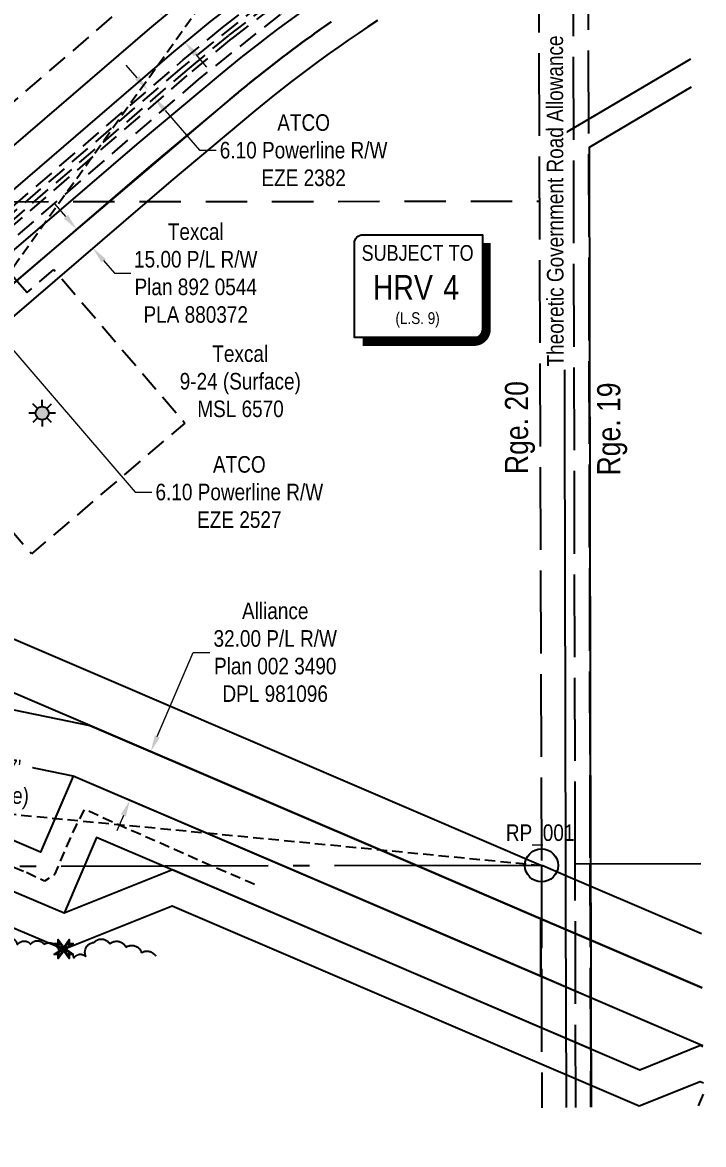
# Model space of a CAD drawing. Extents: x 508514 to 510883, y 6025384 to 6027561.
# Drawn here: x 509330 to 509742, y 6025384 to 6026062 of the extents above; entities that cross this region are included whole.
import ezdxf
from ezdxf.enums import TextEntityAlignment as Align

# ---------------------------------------------------------------- set-up
doc = ezdxf.new("R2010")
doc.units = 0
doc.header["$LTSCALE"] = 5
doc.header["$PDSIZE"] = 0.5
for name, pattern in [('0', [1, 1, 0]), ('foc-ACCESSROAD', [3.75, 2.5, -1.25]), ('foc-FLOWLINE', [3.75, 2.5, -1.25]), ('foc-LSD', [8, 5, -3]), ('foc-QUARTERLINE', [33, 25, -3, 2, -3]), ('foc-TIELINE', [1.875, 1.25, -0.625]), ('foc-UNSURVEYED', [12.5, 10, -2.5]), ('UG_PIPE', [1.875, 1.25, -0.625])]:
    doc.linetypes.add(name, pattern=pattern)
doc.layers.get('Defpoints').update_dxf_attribs({"color": 9})
for name, color, linetype in [('35', 37, 'Continuous'), ('AS-PIPE-UG', 44, 'UG_PIPE'), ('C-RW', 13, 'Continuous'), ('CG-NOTES', 7, 'Continuous'), ('CTW', 7, 'Continuous'), ('D-TXT', 6, 'Continuous'), ('F-AR', 190, 'foc-ACCESSROAD'), ('F-EZE', 190, 'foc-FLOWLINE'), ('F-RW', 190, 'Continuous'), ('F-WS', 190, 'foc-ACCESSROAD'), ('F-WS-S', 8, 'Continuous'), ('L-BD', 7, 'Continuous'), ('L-MON', 1, 'Continuous'), ('L-ROAD-T', 7, 'Continuous'), ('L-SECQ', 8, 'foc-QUARTERLINE'), ('L-SECTION-LSD', 7, 'foc-LSD'), ('L-TIE', 7, 'foc-TIELINE'), ('L-USEC', 7, 'foc-UNSURVEYED'), ('T-BUSH', 110, '0')]:
    doc.layers.add(name, color=color, linetype=linetype)
doc.layers.add('F-EZE-T', color=190, linetype='Continuous', lineweight=9)
doc.layers.add('F-RW-T', color=190, linetype='Continuous', lineweight=9)
doc.styles.add('80', font='ARIALN.TTF', dxfattribs={"height": 10})
doc.styles.add('80CG', font='ARIALN.TTF', dxfattribs={"height": 10})
doc.styles.add('80L', font='ARIALN.TTF', dxfattribs={"height": 10})
doc.styles.add('HRV', font='ARIALN.TTF', dxfattribs={"height": 3})
doc.dimstyles.new('Compass 5 000', dxfattribs={"dimscale": 5, "dimtxt": 9, "dimasz": 2, "dimexe": 0.2, "dimexo": 0.0625, "dimgap": 0.5, "dimtad": 0, "dimtih": 1, "dimtoh": 1, "dimzin": 0, "dimdsep": 46, "dimtxsty": '80CG', "dimcen": 0.1, "dimse1": 1, "dimse2": 1, "dimclrd": 256, "dimclrt": 256, "dimaunit": 1, "dimadec": 4, "dimazin": 0, "dimtfac": 0.06, "dimtofl": 0, "dimtmove": 0, "dimatfit": 1, "dimfxl": 0.2, "dimtolj": 1, "dimtzin": 0, "dimlwd": -1, "dimarcsym": 0})

# ---------------------------------------------------------------- blocks, each defined once
blk = doc.blocks.new('HRV')
blk.add_lwpolyline([(-35.14, 31.6), (37.21, 31.6), (37.21, -25.54, -0.414214), (32.21, -30.54), (-40.14, -30.54), (-40.14, 26.6, -0.414214)], format="xyb", close=True)
at = {"const_width": 5, "flags": 128}
blk.add_lwpolyline([(-35.14, -33.04), (32.21, -33.04, 0.414214), (39.71, -25.54), (39.71, 26.6)], format="xyb", dxfattribs=at)
at = {"style": '80L'}
blk.add_text('SUBJECT TO', height=9.5, dxfattribs=at).set_placement((-2.01, 13.06), align=Align.BOTTOM_CENTER)
blk.add_attdef('(N.W.1/4 00)', text='', height=7.12, dxfattribs=at).set_placement((-2.01, -24.45), align=Align.BOTTOM_CENTER)
at = {"layer": 'CTW', "color": 3, "style": 'HRV'}
blk.add_text('HRV', height=15, dxfattribs=at).set_placement((-10.88, -0.18), align=Align.MIDDLE_CENTER)
blk.add_attdef('0', text='', height=15, dxfattribs=at).set_placement((18.28, -0.18), align=Align.MIDDLE_CENTER)
blk = doc.blocks.new('*D23')
at = {"layer": 'Defpoints', "color": 0, "transparency": 16777216}
for p in [(509410.02, 6026016.34), (508967.28, 6025643.31), (508971.25, 6025638.7)]:
    blk.add_point(p, dxfattribs=at)
at = {"layer": 'F-EZE-T', "transparency": 16777216}
for p, q in [((509399.53, 6026028.53), (509393, 6026036.11)), ((509416.54, 6026008.76), (509437.21, 6025984.74)), ((509437.21, 6025984.74), (509447.21, 6025984.74))]:
    blk.add_line(p, q, dxfattribs=at)
for points in [[(509400.79, 6026029.61), (509398.26, 6026027.44), (509406.05, 6026020.95)], [(509417.8, 6026009.85), (509415.28, 6026007.67), (509410.02, 6026016.34)]]:
    blk.add_solid(points, dxfattribs=at)
at = {"layer": 'F-EZE-T', "transparency": 16777216, "insert": (509500.07, 6025984.74), "char_height": 10, "attachment_point": 5, "style": '80CG'}
blk.add_mtext('\\A1;ATCO\\P6.10 Powerline R/W\\PEZE 2382', dxfattribs=at)
blk = doc.blocks.new('*D24')
at = {"layer": 'Defpoints', "color": 0, "transparency": 16777216}
for p in [(509291.4, 6025902.63), (508960.37, 6025625.75), (508964.34, 6025621.14)]:
    blk.add_point(p, dxfattribs=at)
at = {"layer": 'F-EZE-T', "transparency": 16777216}
for p, q in [((509280.9, 6025914.83), (509274.38, 6025922.41)), ((509297.92, 6025895.05), (509398.39, 6025778.32)), ((509398.39, 6025778.32), (509408.39, 6025778.32))]:
    blk.add_line(p, q, dxfattribs=at)
for points in [[(509282.16, 6025915.91), (509279.64, 6025913.74), (509287.42, 6025907.25)], [(509299.19, 6025896.14), (509296.66, 6025893.96), (509291.4, 6025902.63)]]:
    blk.add_solid(points, dxfattribs=at)
at = {"layer": 'F-EZE-T', "transparency": 16777216, "insert": (509461.25, 6025778.32), "char_height": 10, "attachment_point": 5, "style": '80CG', "bg_fill": 3, "box_fill_scale": 1.1, "bg_fill_color": 256, "bg_fill_true_color": 13158600, "bg_fill_transparency": 0}
blk.add_mtext('\\A1;ATCO\\P6.10 Powerline R/W\\PEZE 2527', dxfattribs=at)
blk = doc.blocks.new('*D25')
at = {"layer": 'Defpoints', "color": 0, "transparency": 16777216}
for p in [(509395.2, 6025592.26), (509554.37, 6025558.82), (509541.79, 6025529.46)]:
    blk.add_point(p, dxfattribs=at)
at = {"layer": 'F-RW-T', "transparency": 16777216}
for p, q in [((509411.71, 6025630.81), (509433.46, 6025681.57)), ((509433.46, 6025681.57), (509443.46, 6025681.57)), ((509391.26, 6025583.07), (509387.32, 6025573.88))]:
    blk.add_line(p, q, dxfattribs=at)
for points in [[(509410.18, 6025631.47), (509413.25, 6025630.16), (509407.78, 6025621.62)], [(509389.73, 6025583.73), (509392.79, 6025582.41), (509395.2, 6025592.26)]]:
    blk.add_solid(points, dxfattribs=at)
at = {"layer": 'F-RW-T', "transparency": 16777216, "insert": (509482.93, 6025681.57), "char_height": 10, "attachment_point": 5, "style": '80CG'}
blk.add_mtext('\\A1;Alliance\\P32.00 P/L R/W\\PPlan 002 3490\\PDPL 981096', dxfattribs=at)
blk = doc.blocks.new('*D28')
at = {"layer": 'Defpoints', "color": 0, "transparency": 16777216}
for p in [(509428.41, 6026050.09), (509388.43, 6026042.23), (509401.56, 6026026.98)]:
    blk.add_point(p, dxfattribs=at)
at = {"layer": 'F-RW-T', "transparency": 16777216}
for p, q in [((509393.34, 6026090.85), (509383.34, 6026090.85)), ((509408.77, 6026072.92), (509393.34, 6026090.85)), ((509434.94, 6026042.52), (509441.46, 6026034.94))]:
    blk.add_line(p, q, dxfattribs=at)
for points in [[(509410.03, 6026074.01), (509407.5, 6026071.83), (509415.29, 6026065.34)], [(509436.2, 6026043.6), (509433.67, 6026041.43), (509428.41, 6026050.09)]]:
    blk.add_solid(points, dxfattribs=at)
at = {"layer": 'F-RW-T', "transparency": 16777216, "insert": (509337.43, 6026090.85), "char_height": 10, "attachment_point": 5, "style": '80CG'}
blk.add_mtext('\\A1;Telus\\P20.12 Cable R/W\\PDLO 3568', dxfattribs=at)
blk = doc.blocks.new('*D32')
at = {"layer": 'Defpoints', "color": 0, "transparency": 16777216}
for p in [(509364.07, 6025937.94), (509372.82, 6025925.7), (509373.83, 6025926.57)]:
    blk.add_point(p, dxfattribs=at)
at = {"layer": 'F-RW-T', "transparency": 16777216}
for p, q in [((509356.54, 6025944.66), (509350.03, 6025952.25)), ((509379.33, 6025918.12), (509385.85, 6025910.53)), ((509385.85, 6025910.53), (509395.85, 6025910.53))]:
    blk.add_line(p, q, dxfattribs=at)
for points in [[(509357.81, 6025945.74), (509355.28, 6025943.57), (509363.06, 6025937.07)], [(509380.6, 6025919.2), (509378.07, 6025917.03), (509372.82, 6025925.7)]]:
    blk.add_solid(points, dxfattribs=at)
at = {"layer": 'F-RW-T', "transparency": 16777216, "insert": (509434.94, 6025910.53), "char_height": 10, "attachment_point": 5, "style": '80CG', "bg_fill": 3, "box_fill_scale": 1.1, "bg_fill_color": 256, "bg_fill_true_color": 13158600, "bg_fill_transparency": 0}
blk.add_mtext('\\A1;Texcal\\P15.00 P/L R/W\\PPlan 892 0544\\PPLA 880372', dxfattribs=at)
blk = doc.blocks.new('GAS')
h = blk.add_hatch(color=255)
h.dxf.hatch_style = 1
edge = h.paths.add_edge_path()
edge.add_arc((0, 0), 0.9, 0, 360)
for p, q in [((0, 0.81), (0, 1.62)), ((-0.81, 0), (-1.62, 0)), ((-0.57, 0.57), (-1.14, 1.14)), ((0.57, 0.57), (1.14, 1.14)), ((1.62, 0), (0.81, 0)), ((-0.57, -0.57), (-1.14, -1.14)), ((0, -0.81), (0, -1.62)), ((1.14, -1.14), (0.57, -0.57))]:
    blk.add_line(p, q)
blk.add_circle((0, 0), 0.8)
blk = doc.blocks.new('TEMP')
h = blk.add_hatch(color=255)
h.dxf.hatch_style = 1
h.paths.add_polyline_path([(0, 0.25), (-0.67, 1.15), (-0.67, 0.67), (-1.15, 0.67), (-0.25, 0), (-1.15, -0.67), (-0.67, -0.67), (-0.67, -1.15), (0, -0.25), (0.67, -1.15), (0.67, -0.67), (1.15, -0.67), (0.25, 0), (1.15, 0.67), (0.67, 0.67), (0.67, 1.15)])
h.paths.add_polyline_path([(0.57, 0.85), (0.57, 0.57), (0.85, 0.57), (0.08, 0), (0.85, -0.57), (0.57, -0.57), (0.57, -0.85), (0, -0.08), (-0.57, -0.85), (-0.57, -0.57), (-0.85, -0.57), (-0.08, 0), (-0.85, 0.57), (-0.57, 0.57), (-0.57, 0.85), (0, 0.08)], flags=16)
h = blk.add_hatch(color=1)
h.dxf.hatch_style = 1
h.paths.add_polyline_path([(0, 0.08), (-0.57, 0.85), (-0.57, 0.57), (-0.85, 0.57), (-0.08, 0), (-0.85, -0.57), (-0.57, -0.57), (-0.57, -0.85), (0, -0.08), (0.57, -0.85), (0.57, -0.57), (0.85, -0.57), (0.08, 0), (0.85, 0.57), (0.57, 0.57), (0.57, 0.85)])
at = {"color": 1}
for p, q in [((-0.08, 0), (0.08, 0)), ((0, 0.08), (0, -0.08))]:
    blk.add_line(p, q, dxfattribs=at)
at = {"color": 255, "flags": 128}
blk.add_lwpolyline([(-0.25, 0), (-1.15, 0.67), (-0.67, 0.67), (-0.67, 1.15), (0, 0.25), (0.67, 1.15), (0.67, 0.67), (1.15, 0.67), (0.25, 0), (1.15, -0.67), (0.67, -0.67), (0.67, -1.15), (0, -0.25), (-0.67, -1.15), (-0.67, -0.67), (-1.15, -0.67)], close=True, dxfattribs=at)
at = {"color": 1, "flags": 128}
blk.add_lwpolyline([(-0.08, 0), (-0.85, 0.57), (-0.57, 0.57), (-0.57, 0.85), (0, 0.08), (0.57, 0.85), (0.57, 0.57), (0.85, 0.57), (0.08, 0), (0.85, -0.57), (0.57, -0.57), (0.57, -0.85), (0, -0.08), (-0.57, -0.85), (-0.57, -0.57), (-0.85, -0.57)], close=True, dxfattribs=at)

msp = doc.modelspace()

# ---------------------------------------------------------------- linework, layer by layer
at = {"layer": '35', "color": 3}
msp.add_circle((509643.668, 6025552.93), 10, dxfattribs=at)
at = {"layer": 'AS-PIPE-UG', "flags": 128}
for points in [[(509470.452, 6025541.432), (509467.863, 6025542.53), (509446.647, 6025551.656), (509405.692, 6025569.798), (509389.714, 6025576.731), (509368.961, 6025586.252), (509367.781, 6025586.743), (509362.701, 6025577.227), (509354.207, 6025558.309), (509349.62, 6025547.332), (509343.699, 6025543.308), (509332.522, 6025548.768)], [(509273.098, 6025573.206), (509332.531, 6025548.767)]]:
    msp.add_lwpolyline(points, dxfattribs=at)
at = {"layer": 'C-RW', "flags": 128}
for points in [[(508741.367, 6025821.059), (508839.039, 6025778.474), (508864.982, 6025712.606), (509093.346, 6025613.296), (509355.264, 6025502.378), (509420.689, 6025528.56), (509702.715, 6025407.747), (509739.465, 6025422.454), (509741.457, 6025421.601)], [(509741.189, 6025443.462), (509739.725, 6025444.089), (509702.975, 6025429.382), (509420.949, 6025550.195), (509355.48, 6025523.995), (509112.443, 6025626.917)]]:
    msp.add_lwpolyline(points, dxfattribs=at)
at = {"layer": 'F-AR'}
for points in [[(508742.149, 6025512.019), (508764.554, 6025531.259), (508776.21, 6025541.267), (508785.089, 6025530.922), (508789.032, 6025526.332), (508812.107, 6025546.193), (508808.325, 6025550.6), (508804.062, 6025555.564), (508799.093, 6025561.353), (508827.047, 6025585.414), (508841.875, 6025598.178), (508902.074, 6025649.988), (508948.724, 6025690.14), (509394.276, 6026073.612), (509418.514, 6026093.752), (509445.197, 6026114.301), (509472.624, 6026133.846), (509529.557, 6026169.817), (509641.786, 6026234.705), (509671.893, 6026252.111), (509730.857, 6026286.202)], [(509731.564, 6026228.499), (509672.015, 6026194.167), (509641.909, 6026176.809), (509554.226, 6026125.819), (509527.172, 6026109.385), (509500.743, 6026091.965), (509474.976, 6026073.581), (509426.479, 6026034.757), (509000.367, 6025668.027), (508864.103, 6025550.752), (508842.004, 6025531.733), (508798.748, 6025494.498), (508791.819, 6025488.535), (508749.83, 6025452.392), (508742.277, 6025445.891)]]:
    msp.add_lwpolyline(points, dxfattribs=at)
at = {"layer": 'F-EZE'}
for points in [[(508742.292, 6025438.055), (508743.906, 6025439.439), (508795.698, 6025484.019), (508802.627, 6025489.984), (508842.02, 6025523.892), (508873.255, 6025550.777), (509006.451, 6025665.417), (509036.642, 6025691.402), (509432.701, 6026032.297), (509456.935, 6026052.297), (509482.369, 6026071.732), (509508.513, 6026090.2), (509562.784, 6026124.136), (509641.923, 6026170.053), (509672.029, 6026187.522), (509731.643, 6026222.109)], [(509731.728, 6026215.116), (509672.044, 6026180.486), (509641.938, 6026163.017), (509565.828, 6026118.856), (509538.569, 6026102.514), (509511.941, 6026085.161), (509485.981, 6026066.823), (509436.402, 6026027.446), (509042.881, 6025688.731), (509012.69, 6025662.746), (508882.626, 6025550.801), (508842.035, 6025515.865), (508806.598, 6025485.362), (508799.672, 6025479.4), (508793.307, 6025473.92), (508778.943, 6025461.556), (508746.581, 6025433.703), (508742.308, 6025430.024)], [(508742.27, 6025449.64), (508758.422, 6025463.543), (508841.997, 6025535.481), (508859.726, 6025550.741), (508997.449, 6025669.274), (509427.357, 6026039.293), (509451.007, 6026058.824), (509476.22, 6026078.131)], [(509479.832, 6026073.238), (509454.794, 6026054.066), (509430.958, 6026034.383), (509033.864, 6025692.594), (509003.674, 6025666.608), (508869.077, 6025550.765), (508842.012, 6025527.471), (508800.856, 6025492.045), (508793.927, 6025486.08), (508742.713, 6025441.998), (508742.285, 6025441.629)]]:
    msp.add_lwpolyline(points, dxfattribs=at)
at = {"layer": 'F-RW'}
for points in [[(508742.199, 6025486.028), (508766.835, 6025507.231), (508789.03, 6025526.335), (508812.104, 6025546.197), (508817.246, 6025550.625), (508841.927, 6025571.897), (508969.176, 6025681.383), (509407.131, 6026058.32), (509431.059, 6026078.204), (509457.216, 6026098.346), (509484.104, 6026117.502), (509511.684, 6026135.644), (509539.921, 6026152.748), (509626.69, 6026203.207), (509641.834, 6026211.947), (509671.941, 6026229.322), (509731.135, 6026263.483)], [(509731.418, 6026240.422), (509671.99, 6026206.126), (509641.884, 6026188.751), (509636.744, 6026185.785), (509550.019, 6026135.353), (509522.421, 6026118.635), (509495.463, 6026100.902), (509469.183, 6026082.179), (509443.617, 6026062.492), (509420.365, 6026043.168), (508989.767, 6025672.566), (508848.178, 6025550.71), (508841.978, 6025545.375), (508781.09, 6025492.964), (508742.251, 6025459.532)], [(509658.737, 6025406.67), (509658.605, 6025472.991), (509658.586, 6025479.424), (509658.487, 6025514.239), (509658.377, 6025552.925), (509657.448, 6025994.918), (509672.417, 6026003.756), (509733.875, 6026040.037)], [(509734.087, 6026022.751), (509672.454, 6025986.367), (509673.369, 6025552.972), (509673.464, 6025507.818), (509673.538, 6025473.02), (509673.677, 6025406.853)], [(509740.753, 6025478.968), (509673.464, 6025507.818), (509658.487, 6025514.239), (509643.294, 6025520.753), (509568.74, 6025552.667), (509370.937, 6025637.351), (509252.696, 6025687.922), (509104.691, 6025836.677), (509063.303, 6025854.442), (509043.272, 6025863.039), (509033.202, 6025867.362), (509027.275, 6025869.907), (509014.73, 6025875.291), (508993.811, 6025884.271), (508979.661, 6025890.345), (508970.757, 6025894.167), (508841.316, 6025886.718), (508798.866, 6025884.275), (508741.367, 6025909.398)], [(509088.38, 6025724.777), (509128.818, 6025687.756), (509140.444, 6025684.879), (509157.204, 6025681.45), (509178.14, 6025677.14), (509193.128, 6025674.046), (509370.937, 6025637.351), (509568.74, 6025552.667), (509643.294, 6025520.753), (509643.368, 6025485.943), (509488.144, 6025552.443), (509360.941, 6025606.896), (509189.626, 6025642.129), (509174.542, 6025645.194), (509153.304, 6025649.43), (509136.678, 6025652.751), (509122.114, 6025656.299), (509114.062, 6025658.262), (509088.675, 6025681.112), (508984.444, 6025768.573), (508969.862, 6025774.928), (508938.42, 6025788.633), (508841.425, 6025830.91), (508741.367, 6025874.567)], [(509741.182, 6025444.01), (509360.941, 6025606.896), (509341.273, 6025560.985), (508918.129, 6025742.15), (508938.42, 6025788.633), (508841.425, 6025830.91), (508741.367, 6025874.567)], [(509673.677, 6025406.853), (509673.603, 6025441.964), (509375.114, 6025569.83), (509355.48, 6025523.995), (509112.443, 6025626.917), (508880.546, 6025727.635), (508900.531, 6025773.471), (508741.367, 6025842.865)], [(509269.833, 6025713.186), (509382.736, 6025664.907), (509643.226, 6025553.131), (509644.406, 6025552.88), (509658.394, 6025546.882), (509673.395, 6025540.45), (509740.352, 6025511.741)], [(509741.182, 6025444.017), (509703.552, 6025460.162), (509673.538, 6025473.02), (509658.587, 6025479.432), (509643.368, 6025485.943), (509643.294, 6025520.753), (509658.487, 6025514.239), (509673.464, 6025507.818), (509740.753, 6025478.969)], [(509738.463, 6025407.647), (509741.54, 6025414.818)]]:
    msp.add_lwpolyline(points, dxfattribs=at)
at = {"layer": 'F-RW', "flags": 128}
for points in [[(509080.929, 6025714.875), (509399.542, 6025988.467), (509451.147, 6026031.599), (509456.739, 6026036.193), (509462.371, 6026040.737), (509473.751, 6026049.681), (509479.499, 6026054.08), (509485.284, 6026058.428), (509491.106, 6026062.727), (509496.964, 6026066.976), (509502.859, 6026071.174), (509508.79, 6026075.321), (509514.757, 6026079.417), (509520.758, 6026083.462), (509526.794, 6026087.454), (509532.864, 6026091.396), (509538.967, 6026095.284), (509545.104, 6026099.12), (509551.274, 6026102.903), (509557.476, 6026106.633), (509563.71, 6026110.31), (509641.953, 6026155.714), (509672.06, 6026173.003), (509731.821, 6026207.577)], [(509544.713, 6026063.082), (509538.797, 6026059.184), (509532.914, 6026055.235), (509527.066, 6026051.234), (509521.254, 6026047.183), (509515.477, 6026043.082), (509509.735, 6026038.929), (509504.031, 6026034.727), (509498.363, 6026030.474), (509492.733, 6026026.174), (509487.14, 6026021.824), (509481.586, 6026017.425), (509476.07, 6026012.978), (509470.593, 6026008.483), (509419.848, 6025966.087), (509086.643, 6025679.966), (508872.972, 6025496.488), (508742.396, 6025384.363)], [(509516.664, 6026062.254), (509512.628, 6026059.428), (509510.887, 6026058.203), (509506.744, 6026055.25), (509505.143, 6026054.104), (509500.898, 6026051.022), (509499.436, 6026049.956), (509495.089, 6026046.744), (509493.763, 6026045.759), (509489.317, 6026042.414), (509488.127, 6026041.514), (509483.583, 6026038.035), (509482.527, 6026037.222), (509477.888, 6026033.605), (509476.964, 6026032.881), (509472.231, 6026029.126), (509471.438, 6026028.494), (509466.613, 6026024.597), (509465.95, 6026024.059), (509461.036, 6026020.021), (509460.5, 6026019.578), (509407.841, 6025975.527), (509107.964, 6025718.024)], [(509318.693, 6025898.976), (509455.088, 6026015.05), (509455.498, 6026015.394), (509460.5, 6026019.578), (509461.036, 6026020.021), (509465.95, 6026024.059), (509466.613, 6026024.597), (509471.438, 6026028.494), (509472.231, 6026029.126), (509476.964, 6026032.881), (509477.888, 6026033.605), (509482.527, 6026037.222), (509483.583, 6026038.035), (509488.127, 6026041.514), (509489.317, 6026042.414), (509493.763, 6026045.759), (509495.089, 6026046.744), (509499.436, 6026049.956), (509500.898, 6026051.022), (509505.143, 6026054.104), (509506.744, 6026055.25), (509510.887, 6026058.203), (509512.628, 6026059.428), (509516.664, 6026062.254)]]:
    msp.add_lwpolyline(points, dxfattribs=at)
at = {"layer": 'F-WS', "flags": 128}
msp.add_lwpolyline([(509327.368, 6025905.549), (509333.098, 6025898.837), (509349.311, 6025912.67), (509353.271, 6025908.03), (509428.37, 6025820.035), (509335.725, 6025740.984), (509266.556, 6025822.031), (509260.823, 6025828.748), (509256.667, 6025833.619), (509309.937, 6025879.074), (509304.256, 6025885.728), (509294.374, 6025897.308), (509290.488, 6025901.86), (509286.532, 6025906.497), (509284.768, 6025908.564), (509282.669, 6025911.017), (509305.745, 6025930.881), (509307.844, 6025928.426), (509309.611, 6025926.358), (509313.564, 6025921.723), (509317.485, 6025917.129), (509327.368, 6025905.549)], close=True, dxfattribs=at)
at = {"layer": 'L-SECQ'}
for p, q in [((509643.668, 6025552.93), (508841.742, 6025551.287)), ((509739.835, 6025553.836), (509664.071, 6025553.596))]:
    msp.add_line(p, q, dxfattribs=at)
at = {"layer": 'L-SECTION-LSD', "flags": 128}
msp.add_lwpolyline([(508840.967, 6025953.192), (509641.987, 6025954.025)], dxfattribs=at)
at = {"layer": 'L-TIE'}
for p, q in [((509117.364, 6025624.833), (509641.142, 6026355.93)), ((509114.999, 6025604.127), (509643.668, 6025552.93))]:
    msp.add_line(p, q, dxfattribs=at)
at = {"layer": 'L-USEC'}
for p, q in [((509641.142, 6026355.93), (509643.668, 6025552.93)), ((509664.071, 6025553.596), (509662.379, 6026357.406)), ((509671.286, 6026357.434), (509672.978, 6025553.624)), ((509643.668, 6025552.93), (509643.824, 6025406.487)), ((509664.38, 6025406.739), (509664.071, 6025553.596)), ((509672.978, 6025553.624), (509673.286, 6025406.848))]:
    msp.add_line(p, q, dxfattribs=at)
at = {"layer": 'T-BUSH', "flags": 128}
msp.add_lwpolyline([(509159.793, 6025521.177, -0.5205671), (509161.144, 6025531.074, -0.5205671), (509162.495, 6025540.972, -0.5205671), (509163.846, 6025550.869, -0.5205671), (509165.196, 6025560.767, -0.5205671), (509166.547, 6025570.664, -0.5205671), (509167.898, 6025580.562, -0.5205671), (509169.248, 6025590.46, -0.5205671), (509175.21, 6025585.828, -0.5205671), (509178.471, 6025578.073, -0.5205671), (509186.949, 6025572.866, -0.5205671), (509196.091, 6025568.84, -0.5205671), (509205.234, 6025564.815, -0.5205671), (509214.376, 6025560.789, -0.5205671), (509223.518, 6025556.764, -0.5205671), (509232.66, 6025552.738, -0.5205671), (509241.803, 6025548.712, -0.5205671), (509250.945, 6025544.687, -0.5205671), (509260.087, 6025540.661, -0.5205671), (509269.23, 6025536.636, -0.5205671), (509278.372, 6025532.61, -0.5205671), (509286.053, 6025527.706, -0.5205671), (509290.551, 6025520.905, -0.5205671), (509299.711, 6025516.92, -0.5205671), (509308.871, 6025512.934, -0.5205671), (509318.031, 6025508.949, -0.5205671), (509327.191, 6025504.963, -0.5205671), (509335.263, 6025505.354, -0.5205671), (509343.276, 6025505.41, -0.5205671), (509352.293, 6025501.111, -0.5205671), (509361.31, 6025496.811, -0.5205671), (509368.654, 6025497.824, -0.5205671), (509373.582, 6025506.513, -0.5205671), (509382.979, 6025505.452, -0.5205671), (509392.779, 6025503.513, -0.5205671), (509402.174, 6025500.221, -0.4281687), (509410.758, 6025498.172, -0.4281687)], format="xyb", dxfattribs=at)

# ---------------------------------------------------------------- block references
at = {"layer": 'CG-NOTES', "xscale": 0.9989303661822155, "yscale": 0.9989303661822155, "zscale": 0.9989303661822155}
msp.add_blockref('HRV', (509570.891, 6025902.11), dxfattribs=at).add_auto_attribs({'(N.W.1/4 00)': '(L.S. 9)', '0': '4'})
at = {"layer": 'L-MON', "xscale": 4.997330000000002, "yscale": 4.997330000000002, "zscale": 4.997330000000002}
msp.add_blockref('TEMP', (509355.264, 6025502.378), dxfattribs=at)

# ---------------------------------------------------------------- texts
at = {"layer": '35', "color": 3, "style": '80'}
msp.add_attdef('RP_001', (509622.194, 6025567.689), 'RP', height=10, dxfattribs=at)
at = {"layer": 'D-TXT', "color": 3, "char_height": 13.985, "attachment_point": 1, "rotation": 90, "style": '80L'}
for s, width, heights, insert in [('Rge. 20', 73.75526, [0], (509621.623, 6025789.248)), ('Rge. 19', 63.86109, [18.173], (509677.287, 6025788.408))]:
    msp.add_mtext_dynamic_manual_height_columns(s, width=width, gutter_width=47.5, heights=heights, dxfattribs=dict(at, insert=insert))

# ---------------------------------------------------------------- dimensions: what is measured, and where the dimension line sits
at = {"layer": 'F-EZE-T'}
dim = msp.add_linear_dim(base=(509410.018, 6026016.338), p1=(508967.279, 6025643.308), p2=(508971.246, 6025638.699), angle=310.717637, text='ATCO\\P6.10 Powerline R/W\\PEZE 2382', dimstyle='Compass 5 000', dxfattribs=at)
dim.commit()
dim.dimension.update_dxf_attribs({"geometry": '*D23', "text_midpoint": (509500.072, 6025984.739), "dimtype": 161})
at = {"layer": 'F-RW-T'}
dim = msp.add_linear_dim(base=(509428.414, 6026050.095), p1=(509388.435, 6026042.228), p2=(509401.558, 6026026.981), angle=310.717501, text='Telus\\P20.12 Cable R/W\\PDLO 3568', dimstyle='Compass 5 000', dxfattribs=at)
dim.commit()
dim.dimension.update_dxf_attribs({"geometry": '*D28', "text_midpoint": (509337.435, 6026090.849), "dimtype": 161})

# ---------------------------------------------------------------- next in the draw order: texts
at = {"layer": 'L-BD', "insert": (509310.131, 6025618.307), "char_height": 9.99466, "width": 53.12028, "attachment_point": 2, "rotation": 355.0364, "style": '80L', "bg_fill": 3, "box_fill_scale": 1, "bg_fill_color": 256, "bg_fill_transparency": 0}
msp.add_mtext("275°37' 530.2(Tie)", dxfattribs=at)
at = {"layer": 'L-ROAD-T', "insert": (509646.889, 6025954.108), "char_height": 9.99465, "width": 199.83847, "attachment_point": 2, "rotation": 90.12056, "style": '80L', "bg_fill": 3, "box_fill_scale": 1.2, "bg_fill_color": 256, "bg_fill_transparency": 0}
msp.add_mtext('Theoretic Government Road Allowance', dxfattribs=at)

# ---------------------------------------------------------------- next in the draw order: dimensions: what is measured, and where the dimension line sits
at = {"layer": 'F-EZE-T'}
dim = msp.add_linear_dim(base=(509291.4, 6025902.629), p1=(508960.369, 6025625.755), p2=(508964.345, 6025621.136), angle=310.71822, text='ATCO\\P6.10 Powerline R/W\\PEZE 2527', dimstyle='Compass 5 000', override={"dimtfill": 1}, dxfattribs=at)
dim.commit()
dim.dimension.update_dxf_attribs({"geometry": '*D24', "text_midpoint": (509461.249, 6025778.32), "dimtype": 161})

# ---------------------------------------------------------------- next in the draw order: texts
at = {"layer": 'F-RW-T', "insert": (509408.072, 6025866.928), "char_height": 9.9893, "attachment_point": 1, "style": '80L'}
msp.add_mtext_dynamic_manual_height_columns('\\pi36.898;Texcal \\P\\pi17.199;9-24 (Surface)\\P\\pi27.819;MSL 6570', width=106.388, gutter_width=50, heights=[0], dxfattribs=at)

# ---------------------------------------------------------------- next in the draw order: dimensions: what is measured, and where the dimension line sits
at = {"layer": 'F-RW-T'}
dim = msp.add_linear_dim(base=(509395.198, 6025592.262), p1=(509554.368, 6025558.821), p2=(509541.79, 6025529.46), angle=246.809212, text='Alliance\\P32.00 P/L R/W\\PPlan 002 3490\\PDPL 981096', dimstyle='Compass 5 000', dxfattribs=at)
dim.commit()
dim.dimension.update_dxf_attribs({"geometry": '*D25', "text_midpoint": (509482.928, 6025681.565), "dimtype": 161})

# ---------------------------------------------------------------- next in the draw order: dimensions: what is measured, and where the dimension line sits
dim = msp.add_linear_dim(base=(509372.82, 6025925.704), p1=(509364.069, 6025937.94), p2=(509373.831, 6025926.572), angle=310.652505, text='Texcal\\P15.00 P/L R/W\\PPlan 892 0544\\PPLA 880372', dimstyle='Compass 5 000', override={"dimtfill": 1}, dxfattribs=at)
dim.commit()
dim.dimension.update_dxf_attribs({"geometry": '*D32', "text_midpoint": (509434.935, 6025910.531), "dimtype": 161})

# ---------------------------------------------------------------- next in the draw order: block references
at = {"layer": 'F-WS-S', "xscale": 4.997325200000018, "yscale": 4.997325200000018, "zscale": 9.994650400000161}
msp.add_blockref('GAS', (509342.254, 6025826.008), dxfattribs=at)

doc.saveas('drawing.dxf')
